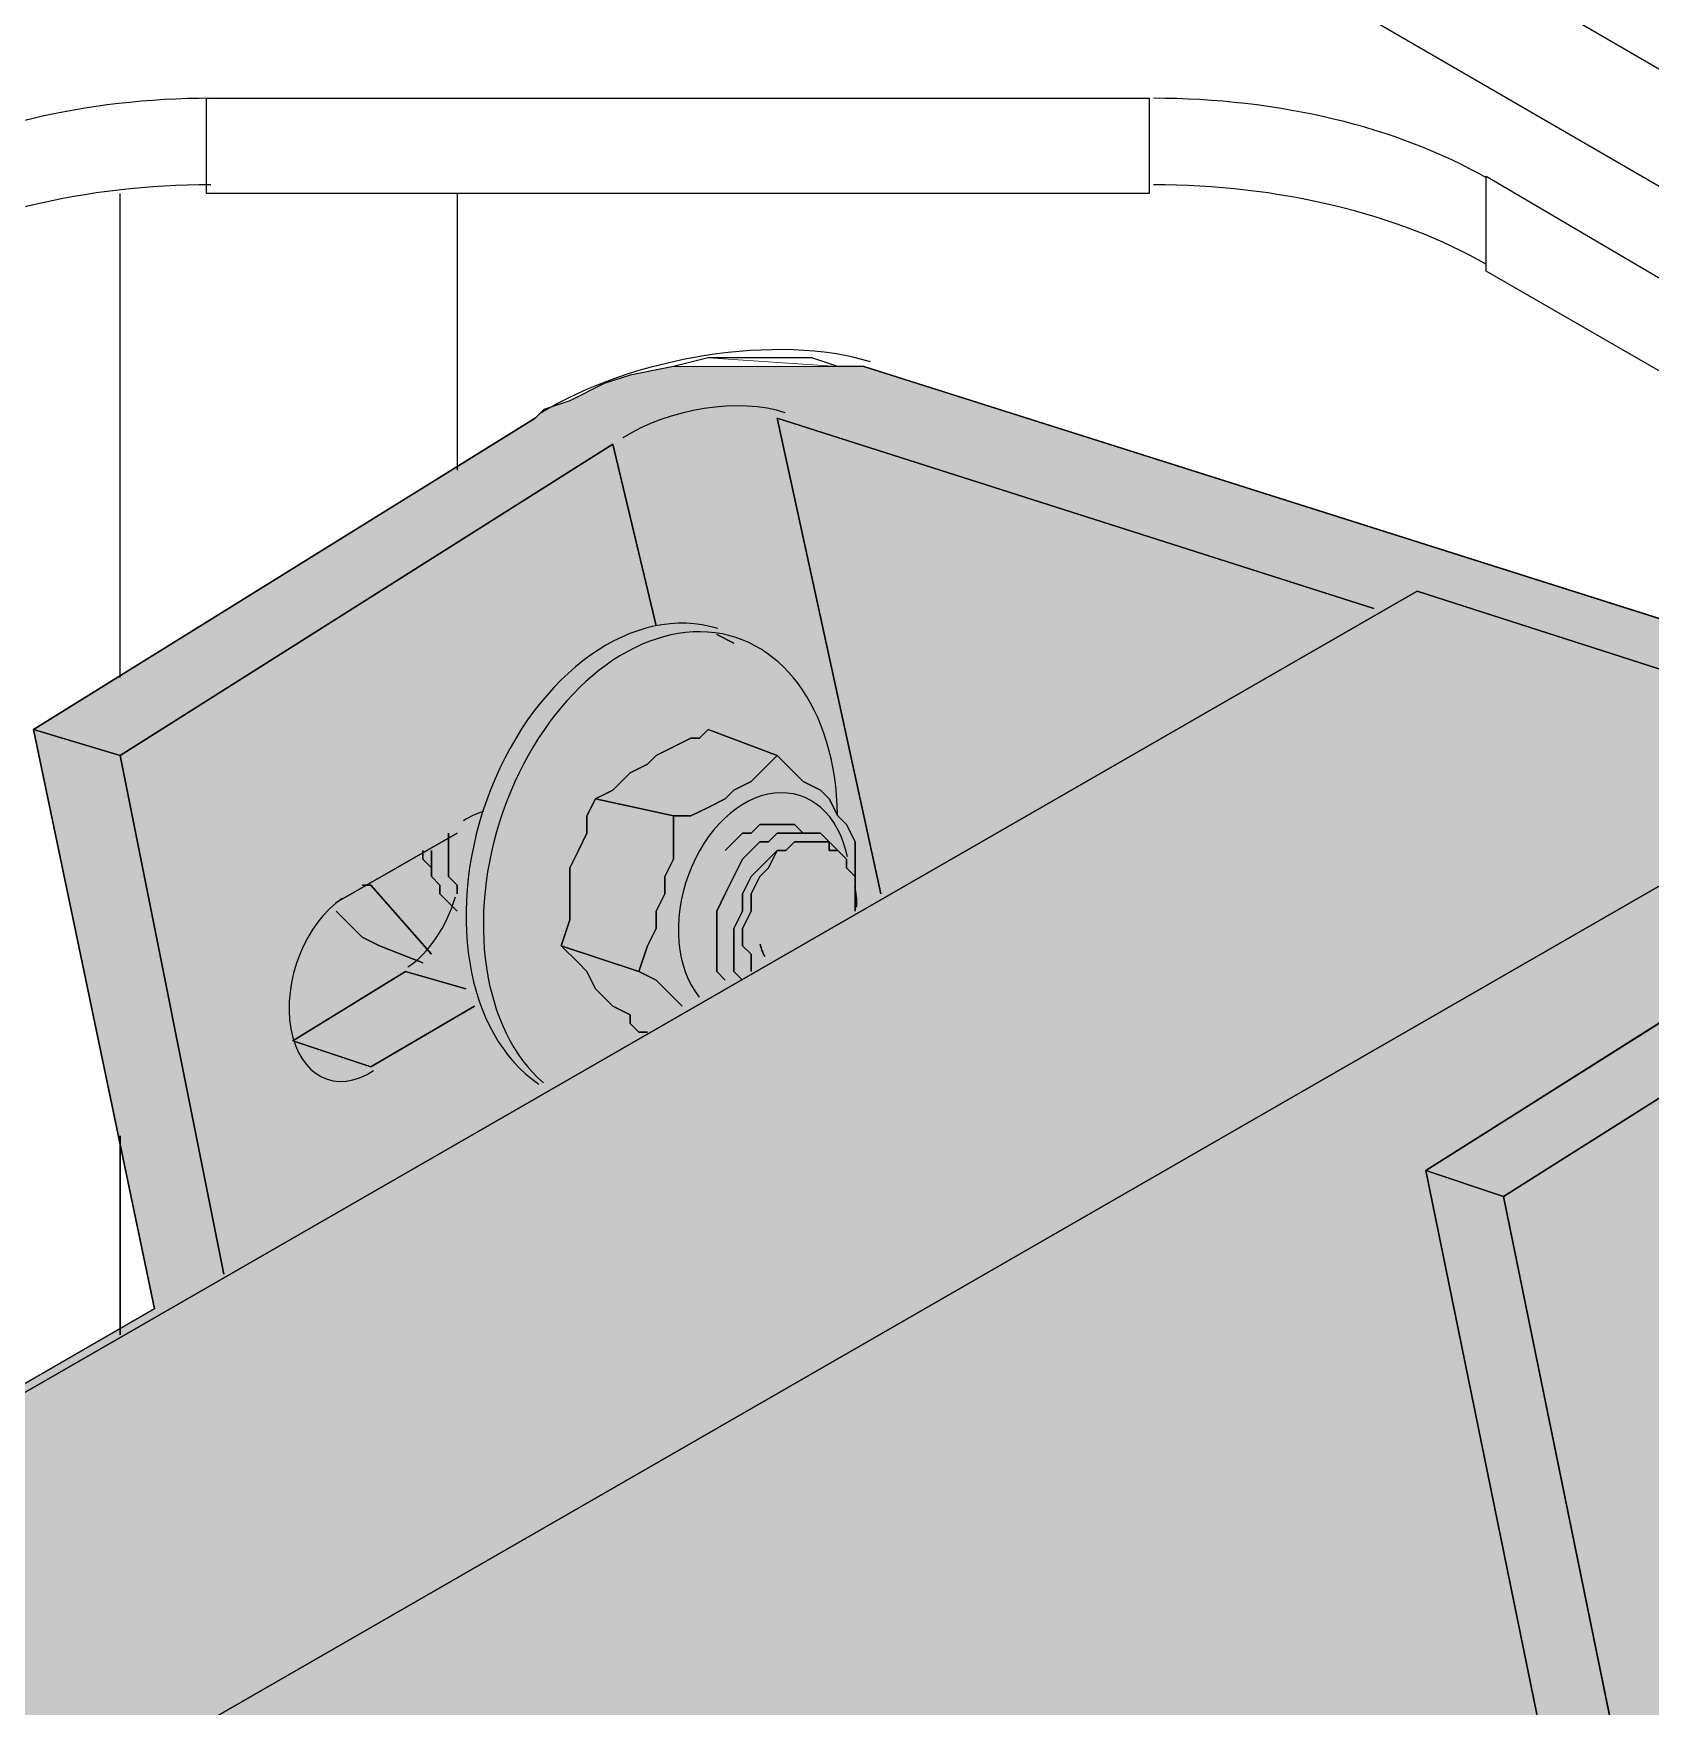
# Model space of a CAD drawing. Header units: feet. Extents: x -208 to 2089, y -974 to 342.
# Drawn here: x 833.364 to 836.787, y -509.121 to -505.579 of the extents above; entities that cross this region are included whole.
import ezdxf

# ---------------------------------------------------------------- set-up
doc = ezdxf.new("R2010")
doc.units = ezdxf.units.FT
doc.header["$MEASUREMENT"] = 0
for name, color, linetype in [('EQUIPMENT', 6, 'Continuous'), ('PDF_0', 7, 'Continuous'), ('PDF_THIN', 7, 'Continuous')]:
    doc.layers.add(name, color=color, linetype=linetype)

msp = doc.modelspace()

# ---------------------------------------------------------------- linework, layer by layer
at = {"layer": 'EQUIPMENT'}
for points in [[(843.45009, -519.9393), (839.07524, -507.73), (839.03863, -507.62017), (838.98372, -507.51034), (838.94711, -507.40051), (838.89219, -507.29069), (838.81897, -507.19916), (838.76406, -507.08933), (838.69084, -506.99781), (838.61762, -506.90628), (838.5444, -506.81476), (838.45288, -506.72324), (838.37966, -506.63171), (838.28813, -506.55849), (838.21491, -506.48527), (838.12339, -506.41205), (838.06848, -506.37545), (838.03187, -506.35714), (837.97695, -506.32053), (837.92204, -506.30223), (834.60887, -504.38022)], [(837.3912, -506.63171), (836.43935, -506.08257), (836.43935, -505.88122), (837.37289, -506.43036), (837.55594, -506.33884), (834.24277, -504.41683), (781.45173, -534.8211)], [(833.54719, -506.94289), (833.54719, -505.91783)], [(834.26108, -505.91783), (834.26108, -506.50358)]]:
    msp.add_lwpolyline(points, dxfattribs=at)
msp.add_lwpolyline([(835.72546, -505.91783), (833.73024, -505.91783), (833.73024, -505.71647), (835.72546, -505.71647)], close=True, dxfattribs=at)
for points in [[(833.73939, -505.71647), (833.47501, -505.71647), (833.22143, -505.77713), (833.03438, -505.88512)], [(836.43963, -505.88512), (836.25257, -505.77713), (835.999, -505.71647), (835.73461, -505.71647)], [(833.73939, -505.89952), (833.47501, -505.89952), (833.22144, -505.96017), (833.03437, -506.06816)], [(836.43964, -506.06816), (836.25257, -505.96017), (835.999, -505.89952), (835.73461, -505.89952)]]:
    msp.add_open_spline(points, degree=3, dxfattribs=at)
at = {"layer": 'PDF_0', "lineweight": 25}
msp.add_lwpolyline([(839.64269, -516.77257), (837.66577, -507.18086), (837.64747, -507.12594), (837.61086, -507.08933), (837.59255, -507.07103), (837.37289, -506.99781), (835.1214, -506.28392), (835.06649, -506.28392), (835.01157, -506.26562), (834.97497, -506.26562), (834.92005, -506.26562), (834.86514, -506.26562), (834.79192, -506.26562), (834.7187, -506.28392), (834.62717, -506.30223), (834.57226, -506.32053), (834.49904, -506.35714), (834.44413, -506.37545), (834.42582, -506.39375), (833.36414, -507.05272), (833.62041, -508.27914), (783.64831, -537.05429)], dxfattribs=at)
at = {"layer": 'PDF_THIN', "lineweight": 25}
for points in [[(839.64269, -516.77257), (837.66577, -507.18086), (837.64747, -507.12594), (837.61086, -507.08933), (837.59255, -507.07103), (837.37289, -506.99781), (835.1214, -506.28392), (835.06649, -506.28392), (835.01157, -506.26562), (834.97497, -506.26562), (834.92005, -506.26562), (834.86514, -506.26562), (834.79192, -506.26562), (834.7187, -506.28392), (834.62717, -506.30223), (834.57226, -506.32053), (834.49904, -506.35714), (834.44413, -506.37545), (834.42582, -506.39375), (833.36414, -507.05272), (833.62041, -508.27914), (783.64831, -537.05429)], [(833.36414, -507.05272), (834.42582, -506.39375), (833.36414, -507.05272), (833.54719, -507.10764), (834.59056, -506.44866), (834.68209, -506.83307)], [(836.20139, -506.79646), (834.93836, -506.39375)], [(834.93836, -506.39375), (835.15801, -507.40051)], [(783.94118, -537.21903), (783.64831, -537.05429), (836.29291, -506.75985), (837.31798, -507.08933), (836.29291, -506.75985), (837.31798, -507.08933), (836.29291, -506.75985), (783.64831, -537.05429)], [(837.31798, -507.08933), (836.29291, -506.75985)], [(834.81022, -506.85137), (834.84683, -506.86967)], [(834.64548, -507.69339), (834.62717, -507.67509), (834.62717, -507.65678), (834.59056, -507.63848), (834.57226, -507.62017), (834.55395, -507.60187), (834.53565, -507.56526), (834.51735, -507.54695), (834.48074, -507.51034), (834.49904, -507.45543), (834.49904, -507.41882), (834.49904, -507.38221), (834.49904, -507.3456), (834.51735, -507.30899), (834.53565, -507.27238), (834.53565, -507.23577), (834.55395, -507.19916), (834.59056, -507.18086), (834.60887, -507.16255), (834.62717, -507.14425), (834.66378, -507.12594), (834.68209, -507.10764), (834.7187, -507.08933), (834.75531, -507.07103), (834.77361, -507.07103), (834.79192, -507.05272)], [(834.79192, -507.05272), (834.93836, -507.10764)], [(784.3805, -537.54852), (837.31798, -507.08933), (837.35459, -507.32729), (837.31798, -507.08933), (784.3805, -537.54852), (837.31798, -507.08933), (837.35459, -507.32729), (837.31798, -507.08933), (784.3805, -537.54852), (837.31798, -507.08933), (837.35459, -507.32729), (836.31122, -507.98627), (836.47596, -508.04118), (838.43457, -517.6329), (836.47596, -508.04118), (836.31122, -507.98627), (837.35459, -507.32729), (836.31122, -507.98627), (836.47596, -508.04118), (838.43457, -517.6329)], [(833.76685, -508.20593), (833.54719, -507.10764)], [(835.1031, -507.3639), (835.1031, -507.32729), (835.1031, -507.29069), (835.08479, -507.25408), (835.06649, -507.23577), (835.04818, -507.19916), (835.02988, -507.18086), (834.99327, -507.16255), (834.97497, -507.14425), (834.95666, -507.12594), (834.93836, -507.10764), (834.92005, -507.12594), (834.90175, -507.14425), (834.88344, -507.16255), (834.84683, -507.18086), (834.82853, -507.19916), (834.79192, -507.21747), (834.75531, -507.23577), (834.737, -507.23577), (834.7187, -507.23577), (834.7187, -507.29069), (834.7187, -507.32729), (834.70039, -507.3639), (834.70039, -507.40051), (834.68209, -507.43712), (834.68209, -507.47373), (834.66378, -507.51034), (834.64548, -507.56526), (834.68209, -507.58356), (834.70039, -507.60187), (834.7187, -507.62017), (834.737, -507.63848)], [(834.55395, -507.19916), (834.7187, -507.23577)], [(834.82853, -507.30899), (834.84683, -507.29069), (834.86514, -507.27238), (834.88344, -507.27238), (834.90175, -507.25408), (834.92005, -507.25408), (834.95666, -507.25408), (834.97497, -507.25408), (834.99327, -507.27238)], [(834.26108, -507.27238), (834.00481, -507.41882)], [(834.26108, -507.40051), (834.26108, -507.38221), (834.24277, -507.3639), (834.24277, -507.3456), (834.24277, -507.32729), (834.24277, -507.30899), (834.24277, -507.29069), (834.24277, -507.27238)], [(834.82853, -507.58356), (834.81022, -507.56526), (834.81022, -507.54695), (834.81022, -507.52865), (834.81022, -507.51034), (834.81022, -507.47373), (834.81022, -507.43712), (834.82853, -507.40051), (834.84683, -507.3639), (834.86514, -507.32729), (834.88344, -507.30899), (834.90175, -507.29069), (834.92005, -507.29069), (834.93836, -507.27238), (834.95666, -507.27238), (834.97497, -507.27238), (834.99327, -507.27238), (835.01157, -507.27238), (835.02988, -507.27238), (835.04818, -507.29069), (835.06649, -507.30899)], [(835.1031, -507.43712), (835.1031, -507.41882), (835.1031, -507.40051), (835.1031, -507.38221), (835.1031, -507.3639), (835.08479, -507.3456), (835.08479, -507.32729), (835.06649, -507.30899), (835.04818, -507.30899), (835.04818, -507.29069), (835.02988, -507.29069), (835.01157, -507.29069), (834.99327, -507.29069), (834.97497, -507.29069), (834.95666, -507.30899), (834.93836, -507.30899), (834.92005, -507.3456), (834.90175, -507.3639), (834.88344, -507.40051), (834.88344, -507.43712), (834.86514, -507.47373), (834.86514, -507.51034), (834.88344, -507.52865), (834.88344, -507.54695), (834.88344, -507.56526)], [(834.18786, -507.30899), (834.18786, -507.32729), (834.20616, -507.3456)], [(834.26108, -507.43712), (834.24277, -507.41882), (834.22447, -507.40051), (834.22447, -507.38221), (834.20616, -507.3639), (834.20616, -507.3456), (834.20616, -507.32729), (834.20616, -507.30899)], [(834.86514, -507.58356), (834.84683, -507.56526), (834.84683, -507.54695), (834.84683, -507.52865), (834.84683, -507.51034), (834.84683, -507.49204), (834.84683, -507.47373), (834.86514, -507.43712), (834.86514, -507.40051), (834.88344, -507.3639), (834.90175, -507.3456), (834.92005, -507.32729), (834.93836, -507.30899)], [(834.05973, -507.38221), (834.07803, -507.38221)], [(834.07803, -507.38221), (834.07803, -507.38221)], [(834.07803, -507.38221), (834.07803, -507.38221)], [(834.07803, -507.38221), (834.07803, -507.38221)], [(834.07803, -507.38221), (834.07803, -507.38221)], [(834.07803, -507.38221), (834.07803, -507.38221)], [(834.07803, -507.38221), (834.20616, -507.52865)], [(834.26108, -507.40051), (834.26108, -507.40051)], [(834.26108, -507.40051), (834.26108, -507.40051)], [(834.26108, -507.40051), (834.26108, -507.40051)], [(834.26108, -507.40051), (834.26108, -507.40051)], [(834.26108, -507.40051), (834.26108, -507.40051)], [(839.49625, -516.97392), (837.51933, -507.38221), (839.49625, -516.97392), (837.51933, -507.38221), (836.47596, -508.04118), (837.51933, -507.38221), (839.49625, -516.97392), (837.51933, -507.38221), (836.47596, -508.04118), (837.51933, -507.38221), (836.47596, -508.04118)], [(834.00481, -507.43712), (834.00481, -507.43712)], [(834.00481, -507.43712), (834.00481, -507.43712)], [(834.00481, -507.43712), (834.00481, -507.43712)], [(834.00481, -507.43712), (834.00481, -507.43712)], [(834.00481, -507.43712), (834.00481, -507.43712)], [(834.09633, -507.51034), (834.05973, -507.49204), (834.04142, -507.47373), (834.02312, -507.45543), (834.00481, -507.43712)], [(834.09633, -507.51034), (834.18786, -507.54695)], [(834.48074, -507.51034), (834.64548, -507.56526)], [(834.15125, -507.56526), (833.91329, -507.7117)], [(834.15125, -507.56526), (833.91329, -507.7117)], [(834.15125, -507.56526), (833.91329, -507.7117)], [(834.27938, -507.60187), (834.15125, -507.56526)], [(834.27938, -507.60187), (834.15125, -507.56526)], [(834.27938, -507.60187), (834.15125, -507.56526)], [(834.82853, -507.58356), (834.82853, -507.58356)], [(834.82853, -507.58356), (834.82853, -507.58356)], [(834.82853, -507.58356), (834.82853, -507.58356)], [(834.82853, -507.58356), (834.82853, -507.58356)], [(834.82853, -507.58356), (834.82853, -507.58356)], [(834.07803, -507.76661), (834.29769, -507.63848)], [(834.07803, -507.76661), (833.91329, -507.7117)], [(834.64548, -507.69339), (834.66378, -507.69339)], [(833.54719, -508.33406), (833.54719, -507.91305)]]:
    msp.add_lwpolyline(points, dxfattribs=at)
at = {"layer": 'PDF_THIN', "color": 7, "lineweight": 0, "true_color": 0xffffff}
msp.add_lwpolyline([(835.1214, -506.28392), (834.7187, -506.28392), (835.06649, -506.28392), (834.79192, -506.26562), (835.01157, -506.26562), (834.86514, -506.26562), (834.97497, -506.26562)], dxfattribs=at)
at = {"layer": 'PDF_THIN', "lineweight": 25}
for points in [[(835.1214, -506.28392), (837.37289, -506.99781)], [(835.15801, -507.40051), (834.93836, -506.39375), (836.20139, -506.79646), (834.93836, -506.39375)], [(835.15801, -507.40051), (834.93836, -506.39375), (836.20139, -506.79646), (834.93836, -506.39375)], [(834.59056, -506.44866), (834.68209, -506.83307), (834.59056, -506.44866), (833.54719, -507.10764), (833.36414, -507.05272), (833.54719, -507.10764), (834.59056, -506.44866), (834.68209, -506.83307), (834.59056, -506.44866), (833.54719, -507.10764), (833.36414, -507.05272), (833.62041, -508.27914), (833.36414, -507.05272), (833.54719, -507.10764)], [(834.84683, -506.86967), (834.81022, -506.85137)], [(834.84683, -506.86967), (834.81022, -506.85137)], [(834.79192, -507.05272), (834.93836, -507.10764), (834.79192, -507.05272), (834.77361, -507.07103), (834.75531, -507.07103), (834.7187, -507.08933), (834.68209, -507.10764), (834.66378, -507.12594), (834.62717, -507.14425), (834.60887, -507.16255), (834.59056, -507.18086), (834.55395, -507.19916), (834.53565, -507.23577), (834.53565, -507.27238), (834.51735, -507.30899), (834.49904, -507.3456), (834.49904, -507.38221), (834.49904, -507.41882), (834.49904, -507.45543), (834.48074, -507.51034), (834.51735, -507.54695), (834.53565, -507.56526), (834.55395, -507.60187), (834.57226, -507.62017), (834.59056, -507.63848), (834.62717, -507.65678), (834.62717, -507.67509), (834.64548, -507.69339), (834.66378, -507.69339), (834.64548, -507.69339), (834.62717, -507.67509), (834.62717, -507.65678), (834.59056, -507.63848), (834.57226, -507.62017), (834.55395, -507.60187), (834.53565, -507.56526), (834.51735, -507.54695), (834.48074, -507.51034), (834.49904, -507.45543), (834.49904, -507.41882), (834.49904, -507.38221), (834.49904, -507.3456), (834.51735, -507.30899), (834.53565, -507.27238), (834.53565, -507.23577), (834.55395, -507.19916), (834.59056, -507.18086), (834.60887, -507.16255), (834.62717, -507.14425), (834.66378, -507.12594), (834.68209, -507.10764), (834.7187, -507.08933), (834.75531, -507.07103), (834.77361, -507.07103)], [(834.79192, -507.05272), (834.77361, -507.07103), (834.75531, -507.07103), (834.7187, -507.08933), (834.68209, -507.10764), (834.66378, -507.12594), (834.62717, -507.14425), (834.60887, -507.16255), (834.59056, -507.18086), (834.55395, -507.19916), (834.53565, -507.23577), (834.53565, -507.27238), (834.51735, -507.30899), (834.49904, -507.3456), (834.49904, -507.38221), (834.49904, -507.41882), (834.49904, -507.45543), (834.48074, -507.51034), (834.51735, -507.54695), (834.53565, -507.56526), (834.55395, -507.60187), (834.57226, -507.62017), (834.59056, -507.63848), (834.62717, -507.65678), (834.62717, -507.67509), (834.64548, -507.69339), (834.66378, -507.69339), (834.64548, -507.69339), (834.62717, -507.67509), (834.62717, -507.65678), (834.59056, -507.63848), (834.57226, -507.62017), (834.55395, -507.60187), (834.53565, -507.56526), (834.51735, -507.54695), (834.48074, -507.51034), (834.49904, -507.45543), (834.49904, -507.41882), (834.49904, -507.38221), (834.49904, -507.3456), (834.51735, -507.30899), (834.53565, -507.27238), (834.53565, -507.23577), (834.55395, -507.19916), (834.59056, -507.18086), (834.60887, -507.16255), (834.62717, -507.14425), (834.66378, -507.12594), (834.68209, -507.10764), (834.7187, -507.08933), (834.75531, -507.07103), (834.77361, -507.07103)], [(834.93836, -507.10764), (834.79192, -507.05272)], [(833.54719, -507.10764), (833.76685, -508.20593)], [(833.54719, -507.10764), (833.76685, -508.20593)], [(834.737, -507.63848), (834.7187, -507.62017), (834.70039, -507.60187), (834.68209, -507.58356), (834.64548, -507.56526), (834.66378, -507.51034), (834.68209, -507.47373), (834.68209, -507.43712), (834.70039, -507.40051), (834.70039, -507.3639), (834.7187, -507.32729), (834.7187, -507.29069), (834.7187, -507.23577), (834.737, -507.23577), (834.75531, -507.23577), (834.79192, -507.21747), (834.82853, -507.19916), (834.84683, -507.18086), (834.88344, -507.16255), (834.90175, -507.14425), (834.92005, -507.12594), (834.93836, -507.10764), (834.95666, -507.12594), (834.97497, -507.14425), (834.99327, -507.16255), (835.02988, -507.18086), (835.04818, -507.19916), (835.06649, -507.23577), (835.08479, -507.25408), (835.1031, -507.29069), (835.1031, -507.32729), (835.1031, -507.3639), (835.1031, -507.32729), (835.1031, -507.29069), (835.08479, -507.25408), (835.06649, -507.23577), (835.04818, -507.19916), (835.02988, -507.18086), (834.99327, -507.16255), (834.97497, -507.14425), (834.95666, -507.12594), (834.93836, -507.10764), (834.92005, -507.12594), (834.90175, -507.14425), (834.88344, -507.16255), (834.84683, -507.18086), (834.82853, -507.19916), (834.79192, -507.21747), (834.75531, -507.23577), (834.737, -507.23577), (834.7187, -507.23577), (834.7187, -507.29069), (834.7187, -507.32729), (834.70039, -507.3639), (834.70039, -507.40051), (834.68209, -507.43712), (834.68209, -507.47373), (834.66378, -507.51034), (834.64548, -507.56526), (834.68209, -507.58356), (834.70039, -507.60187), (834.7187, -507.62017)], [(834.737, -507.63848), (834.7187, -507.62017), (834.70039, -507.60187), (834.68209, -507.58356), (834.64548, -507.56526), (834.66378, -507.51034), (834.68209, -507.47373), (834.68209, -507.43712), (834.70039, -507.40051), (834.70039, -507.3639), (834.7187, -507.32729), (834.7187, -507.29069), (834.7187, -507.23577), (834.737, -507.23577), (834.75531, -507.23577), (834.79192, -507.21747), (834.82853, -507.19916), (834.84683, -507.18086), (834.88344, -507.16255), (834.90175, -507.14425), (834.92005, -507.12594), (834.93836, -507.10764), (834.95666, -507.12594), (834.97497, -507.14425), (834.99327, -507.16255), (835.02988, -507.18086), (835.04818, -507.19916), (835.06649, -507.23577), (835.08479, -507.25408), (835.1031, -507.29069), (835.1031, -507.32729), (835.1031, -507.3639), (835.1031, -507.32729), (835.1031, -507.29069), (835.08479, -507.25408), (835.06649, -507.23577), (835.04818, -507.19916), (835.02988, -507.18086), (834.99327, -507.16255), (834.97497, -507.14425), (834.95666, -507.12594), (834.93836, -507.10764), (834.92005, -507.12594), (834.90175, -507.14425), (834.88344, -507.16255), (834.84683, -507.18086), (834.82853, -507.19916), (834.79192, -507.21747), (834.75531, -507.23577), (834.737, -507.23577), (834.7187, -507.23577), (834.7187, -507.29069), (834.7187, -507.32729), (834.70039, -507.3639), (834.70039, -507.40051), (834.68209, -507.43712), (834.68209, -507.47373), (834.66378, -507.51034), (834.64548, -507.56526), (834.68209, -507.58356), (834.70039, -507.60187), (834.7187, -507.62017)], [(834.7187, -507.23577), (834.55395, -507.19916)], [(834.7187, -507.23577), (834.55395, -507.19916)], [(834.99327, -507.27238), (834.97497, -507.25408), (834.95666, -507.25408), (834.92005, -507.25408), (834.90175, -507.25408), (834.88344, -507.27238), (834.86514, -507.27238), (834.84683, -507.29069), (834.82853, -507.30899), (834.84683, -507.29069), (834.86514, -507.27238), (834.88344, -507.27238), (834.90175, -507.25408), (834.92005, -507.25408), (834.95666, -507.25408), (834.97497, -507.25408)], [(834.99327, -507.27238), (834.97497, -507.25408), (834.95666, -507.25408), (834.92005, -507.25408), (834.90175, -507.25408), (834.88344, -507.27238), (834.86514, -507.27238), (834.84683, -507.29069), (834.82853, -507.30899), (834.84683, -507.29069), (834.86514, -507.27238), (834.88344, -507.27238), (834.90175, -507.25408), (834.92005, -507.25408), (834.95666, -507.25408), (834.97497, -507.25408)], [(834.00481, -507.41882), (834.26108, -507.27238)], [(834.00481, -507.41882), (834.26108, -507.27238)], [(834.24277, -507.27238), (834.24277, -507.29069), (834.24277, -507.30899), (834.24277, -507.32729), (834.24277, -507.3456), (834.24277, -507.3639), (834.26108, -507.38221), (834.26108, -507.40051), (834.26108, -507.38221), (834.24277, -507.3639), (834.24277, -507.3456), (834.24277, -507.32729), (834.24277, -507.30899), (834.24277, -507.29069)], [(834.24277, -507.27238), (834.24277, -507.29069), (834.24277, -507.30899), (834.24277, -507.32729), (834.24277, -507.3456), (834.24277, -507.3639), (834.26108, -507.38221), (834.26108, -507.40051), (834.26108, -507.38221), (834.24277, -507.3639), (834.24277, -507.3456), (834.24277, -507.32729), (834.24277, -507.30899), (834.24277, -507.29069)], [(835.06649, -507.30899), (835.04818, -507.29069), (835.02988, -507.27238), (835.01157, -507.27238), (834.99327, -507.27238), (834.97497, -507.27238), (834.95666, -507.27238), (834.93836, -507.27238), (834.92005, -507.29069), (834.90175, -507.29069), (834.88344, -507.30899), (834.86514, -507.32729), (834.84683, -507.3639), (834.82853, -507.40051), (834.81022, -507.43712), (834.81022, -507.47373), (834.81022, -507.51034), (834.81022, -507.52865), (834.81022, -507.54695), (834.81022, -507.56526), (834.82853, -507.58356), (834.81022, -507.56526), (834.81022, -507.54695), (834.81022, -507.52865), (834.81022, -507.51034), (834.81022, -507.47373), (834.81022, -507.43712), (834.82853, -507.40051), (834.84683, -507.3639), (834.86514, -507.32729), (834.88344, -507.30899), (834.90175, -507.29069), (834.92005, -507.29069), (834.93836, -507.27238), (834.95666, -507.27238), (834.97497, -507.27238), (834.99327, -507.27238), (835.01157, -507.27238), (835.02988, -507.27238), (835.04818, -507.29069)], [(835.06649, -507.30899), (835.04818, -507.29069), (835.02988, -507.27238), (835.01157, -507.27238), (834.99327, -507.27238), (834.97497, -507.27238), (834.95666, -507.27238), (834.93836, -507.27238), (834.92005, -507.29069), (834.90175, -507.29069), (834.88344, -507.30899), (834.86514, -507.32729), (834.84683, -507.3639), (834.82853, -507.40051), (834.81022, -507.43712), (834.81022, -507.47373), (834.81022, -507.51034), (834.81022, -507.52865), (834.81022, -507.54695), (834.81022, -507.56526), (834.82853, -507.58356), (834.81022, -507.56526), (834.81022, -507.54695), (834.81022, -507.52865), (834.81022, -507.51034), (834.81022, -507.47373), (834.81022, -507.43712), (834.82853, -507.40051), (834.84683, -507.3639), (834.86514, -507.32729), (834.88344, -507.30899), (834.90175, -507.29069), (834.92005, -507.29069), (834.93836, -507.27238), (834.95666, -507.27238), (834.97497, -507.27238), (834.99327, -507.27238), (835.01157, -507.27238), (835.02988, -507.27238), (835.04818, -507.29069)], [(834.88344, -507.56526), (834.88344, -507.54695), (834.88344, -507.52865), (834.86514, -507.51034), (834.86514, -507.47373), (834.88344, -507.43712), (834.88344, -507.40051), (834.90175, -507.3639), (834.92005, -507.3456), (834.93836, -507.30899), (834.95666, -507.30899), (834.97497, -507.29069), (834.99327, -507.29069), (835.01157, -507.29069), (835.02988, -507.29069), (835.04818, -507.29069), (835.04818, -507.30899), (835.06649, -507.30899), (835.08479, -507.32729), (835.08479, -507.3456), (835.1031, -507.3639), (835.1031, -507.38221), (835.1031, -507.40051), (835.1031, -507.41882), (835.1031, -507.43712), (835.1031, -507.41882), (835.1031, -507.40051), (835.1031, -507.38221), (835.1031, -507.3639), (835.08479, -507.3456), (835.08479, -507.32729), (835.06649, -507.30899), (835.04818, -507.30899), (835.04818, -507.29069), (835.02988, -507.29069), (835.01157, -507.29069), (834.99327, -507.29069), (834.97497, -507.29069), (834.95666, -507.30899), (834.93836, -507.30899), (834.92005, -507.3456), (834.90175, -507.3639), (834.88344, -507.40051), (834.88344, -507.43712), (834.86514, -507.47373), (834.86514, -507.51034), (834.88344, -507.52865), (834.88344, -507.54695)], [(834.88344, -507.56526), (834.88344, -507.54695), (834.88344, -507.52865), (834.86514, -507.51034), (834.86514, -507.47373), (834.88344, -507.43712), (834.88344, -507.40051), (834.90175, -507.3639), (834.92005, -507.3456), (834.93836, -507.30899), (834.95666, -507.30899), (834.97497, -507.29069), (834.99327, -507.29069), (835.01157, -507.29069), (835.02988, -507.29069), (835.04818, -507.29069), (835.04818, -507.30899), (835.06649, -507.30899), (835.08479, -507.32729), (835.08479, -507.3456), (835.1031, -507.3639), (835.1031, -507.38221), (835.1031, -507.40051), (835.1031, -507.41882), (835.1031, -507.43712), (835.1031, -507.41882), (835.1031, -507.40051), (835.1031, -507.38221), (835.1031, -507.3639), (835.08479, -507.3456), (835.08479, -507.32729), (835.06649, -507.30899), (835.04818, -507.30899), (835.04818, -507.29069), (835.02988, -507.29069), (835.01157, -507.29069), (834.99327, -507.29069), (834.97497, -507.29069), (834.95666, -507.30899), (834.93836, -507.30899), (834.92005, -507.3456), (834.90175, -507.3639), (834.88344, -507.40051), (834.88344, -507.43712), (834.86514, -507.47373), (834.86514, -507.51034), (834.88344, -507.52865), (834.88344, -507.54695)], [(834.20616, -507.3456), (834.18786, -507.32729), (834.18786, -507.30899), (834.18786, -507.32729)], [(834.20616, -507.3456), (834.18786, -507.32729), (834.18786, -507.30899), (834.18786, -507.32729)], [(834.20616, -507.30899), (834.20616, -507.32729), (834.20616, -507.3456), (834.20616, -507.3639), (834.22447, -507.38221), (834.22447, -507.40051), (834.24277, -507.41882), (834.26108, -507.43712), (834.24277, -507.41882), (834.22447, -507.40051), (834.22447, -507.38221), (834.20616, -507.3639), (834.20616, -507.3456), (834.20616, -507.32729)], [(834.20616, -507.30899), (834.20616, -507.32729), (834.20616, -507.3456), (834.20616, -507.3639), (834.22447, -507.38221), (834.22447, -507.40051), (834.24277, -507.41882), (834.26108, -507.43712), (834.24277, -507.41882), (834.22447, -507.40051), (834.22447, -507.38221), (834.20616, -507.3639), (834.20616, -507.3456), (834.20616, -507.32729)], [(834.93836, -507.30899), (834.92005, -507.32729), (834.90175, -507.3456), (834.88344, -507.3639), (834.86514, -507.40051), (834.86514, -507.43712), (834.84683, -507.47373), (834.84683, -507.49204), (834.84683, -507.51034), (834.84683, -507.52865), (834.84683, -507.54695), (834.84683, -507.56526), (834.86514, -507.58356), (834.84683, -507.56526), (834.84683, -507.54695), (834.84683, -507.52865), (834.84683, -507.51034), (834.84683, -507.49204), (834.84683, -507.47373), (834.86514, -507.43712), (834.86514, -507.40051), (834.88344, -507.3639), (834.90175, -507.3456), (834.92005, -507.32729)], [(834.93836, -507.30899), (834.92005, -507.32729), (834.90175, -507.3456), (834.88344, -507.3639), (834.86514, -507.40051), (834.86514, -507.43712), (834.84683, -507.47373), (834.84683, -507.49204), (834.84683, -507.51034), (834.84683, -507.52865), (834.84683, -507.54695), (834.84683, -507.56526), (834.86514, -507.58356), (834.84683, -507.56526), (834.84683, -507.54695), (834.84683, -507.52865), (834.84683, -507.51034), (834.84683, -507.49204), (834.84683, -507.47373), (834.86514, -507.43712), (834.86514, -507.40051), (834.88344, -507.3639), (834.90175, -507.3456), (834.92005, -507.32729)], [(838.26983, -517.57798), (838.43457, -517.6329), (836.47596, -508.04118), (836.31122, -507.98627), (837.35459, -507.32729), (836.31122, -507.98627), (836.47596, -508.04118), (838.43457, -517.6329), (838.26983, -517.57798), (836.31122, -507.98627)], [(834.07803, -507.38221), (834.05973, -507.38221), (834.07803, -507.38221), (834.20616, -507.52865)], [(834.07803, -507.38221), (834.05973, -507.38221), (834.07803, -507.38221), (834.20616, -507.52865)], [(834.00481, -507.43712), (834.02312, -507.45543), (834.04142, -507.47373), (834.05973, -507.49204), (834.09633, -507.51034), (834.18786, -507.54695), (834.09633, -507.51034), (834.05973, -507.49204), (834.04142, -507.47373), (834.02312, -507.45543)], [(834.00481, -507.43712), (834.02312, -507.45543), (834.04142, -507.47373), (834.05973, -507.49204), (834.09633, -507.51034), (834.18786, -507.54695), (834.09633, -507.51034), (834.05973, -507.49204), (834.04142, -507.47373), (834.02312, -507.45543)], [(834.64548, -507.56526), (834.48074, -507.51034)], [(834.64548, -507.56526), (834.48074, -507.51034)], [(834.15125, -507.56526), (834.27938, -507.60187), (834.15125, -507.56526), (833.91329, -507.7117)], [(833.91329, -507.7117), (834.07803, -507.76661), (834.29769, -507.63848), (834.07803, -507.76661)], [(833.91329, -507.7117), (834.07803, -507.76661), (834.29769, -507.63848), (834.07803, -507.76661)], [(833.54719, -507.91305), (833.54719, -508.33406)]]:
    msp.add_lwpolyline(points, close=True, dxfattribs=at)
msp.add_lwpolyline([(834.90217, -507.50686, 0.0556415), (834.91155, -507.53254, -0.0559468)], format="xyb", close=True, dxfattribs=at)
for centre, radius, start, end in [((834.95279, -507.42199), 0.15421, 357.78848, 13.89203), ((834.95279, -507.42199), 0.15421, 357.78848, 13.89203), ((834.95279, -507.42199), 0.15421, 357.78848, 13.89203), ((834.95279, -507.42199), 0.15421, 357.78848, 13.89203), ((834.95279, -507.42199), 0.15421, 357.78848, 13.89203), ((834.95213, -507.42205), 0.15487, 357.50513, 13.57683), ((834.95213, -507.42205), 0.15487, 357.50513, 13.57683), ((834.95213, -507.42205), 0.15487, 357.50513, 13.57683), ((834.95213, -507.42205), 0.15487, 357.50513, 13.57683), ((834.95213, -507.42205), 0.15487, 357.50513, 13.57683), ((835.0219, -507.47768), 0.12324, 193.69647, 206.43542), ((835.0219, -507.47768), 0.12324, 193.69647, 206.43542), ((835.0219, -507.47768), 0.12324, 193.69647, 206.43542), ((835.0219, -507.47768), 0.12324, 193.69647, 206.43542), ((835.02124, -507.47792), 0.12254, 194.01367, 206.82237), ((835.02124, -507.47792), 0.12254, 194.01367, 206.82237), ((835.02124, -507.47792), 0.12254, 194.01367, 206.82237), ((835.02124, -507.47792), 0.12254, 194.01367, 206.82237)]:
    msp.add_arc(centre, radius, start, end, dxfattribs=at)
for points in [[(835.13588, -506.27442), (834.94408, -506.21377), (834.63051, -506.26311), (834.43549, -506.38461)], [(835.13588, -506.27442), (834.94408, -506.21377), (834.63051, -506.26311), (834.43549, -506.38461)], [(834.95527, -506.3823), (834.86054, -506.34974), (834.70652, -506.37354), (834.61125, -506.43546)], [(834.95527, -506.3823), (834.86054, -506.34974), (834.70652, -506.37354), (834.61125, -506.43546)], [(834.95527, -506.3823), (834.86054, -506.34974), (834.70652, -506.37354), (834.61125, -506.43546)], [(834.95527, -506.3823), (834.86054, -506.34974), (834.70652, -506.37354), (834.61125, -506.43546)], [(834.95527, -506.3823), (834.86054, -506.34974), (834.70652, -506.37354), (834.61125, -506.43546)], [(834.81242, -506.8392), (834.6374, -506.78366), (834.42936, -506.93125), (834.33147, -507.18038)], [(834.81242, -506.8392), (834.6374, -506.78366), (834.42936, -506.93125), (834.33147, -507.18038)], [(834.81242, -506.8392), (834.6374, -506.78366), (834.42936, -506.93125), (834.33147, -507.18038)], [(834.81242, -506.8392), (834.6374, -506.78366), (834.42936, -506.93125), (834.33147, -507.18038)], [(834.81242, -506.8392), (834.6374, -506.78366), (834.42936, -506.93125), (834.33147, -507.18038)], [(834.77581, -506.84593), (834.60849, -506.8443), (834.43624, -507.00116), (834.35771, -507.22667)], [(834.77581, -506.84593), (834.60849, -506.8443), (834.43624, -507.00116), (834.35771, -507.22667)], [(834.77581, -506.84593), (834.60849, -506.8443), (834.43624, -507.00116), (834.35771, -507.22667)], [(834.77581, -506.84593), (834.60849, -506.8443), (834.43624, -507.00116), (834.35771, -507.22667)], [(834.77581, -506.84593), (834.60849, -506.8443), (834.43624, -507.00116), (834.35771, -507.22667)], [(835.0662, -507.23358), (835.06277, -507.00726), (834.94313, -506.84756), (834.77581, -506.84593)], [(835.0662, -507.23358), (835.06277, -507.00726), (834.94313, -506.84756), (834.77581, -506.84593)], [(835.0662, -507.23358), (835.06277, -507.00726), (834.94313, -506.84756), (834.77581, -506.84593)], [(835.0662, -507.23358), (835.06277, -507.00726), (834.94313, -506.84756), (834.77581, -506.84593)], [(835.0662, -507.23358), (835.06277, -507.00726), (834.94313, -506.84756), (834.77581, -506.84593)], [(834.33147, -507.18038), (834.23357, -507.42952), (834.27777, -507.69892), (834.43364, -507.80318)], [(834.33147, -507.18038), (834.23357, -507.42952), (834.27777, -507.69892), (834.43364, -507.80318)], [(834.33147, -507.18038), (834.23357, -507.42952), (834.27777, -507.69892), (834.43364, -507.80318)], [(834.33147, -507.18038), (834.23357, -507.42952), (834.27777, -507.69892), (834.43364, -507.80318)], [(834.33147, -507.18038), (834.23357, -507.42952), (834.27777, -507.69892), (834.43364, -507.80318)], [(834.93249, -507.1875), (834.85794, -507.19595), (834.78557, -507.26457), (834.75034, -507.36023)], [(834.93249, -507.1875), (834.85794, -507.19595), (834.78557, -507.26457), (834.75034, -507.36023)], [(834.93249, -507.1875), (834.85794, -507.19595), (834.78557, -507.26457), (834.75034, -507.36023)], [(834.93249, -507.1875), (834.85794, -507.19595), (834.78557, -507.26457), (834.75034, -507.36023)], [(834.93249, -507.1875), (834.85794, -507.19595), (834.78557, -507.26457), (834.75034, -507.36023)], [(835.08705, -507.32206), (835.06845, -507.23251), (835.00705, -507.17905), (834.93249, -507.1875)], [(835.08705, -507.32206), (835.06845, -507.23251), (835.00705, -507.17905), (834.93249, -507.1875)], [(835.08705, -507.32206), (835.06845, -507.23251), (835.00705, -507.17905), (834.93249, -507.1875)], [(835.08705, -507.32206), (835.06845, -507.23251), (835.00705, -507.17905), (834.93249, -507.1875)], [(835.08705, -507.32206), (835.06845, -507.23251), (835.00705, -507.17905), (834.93249, -507.1875)], [(834.31708, -507.22633), (834.30262, -507.22995), (834.28809, -507.23655), (834.27397, -507.24591)], [(834.31708, -507.22633), (834.30262, -507.22995), (834.28809, -507.23655), (834.27397, -507.24591)], [(834.31708, -507.22633), (834.30262, -507.22995), (834.28809, -507.23655), (834.27397, -507.24591)], [(834.31708, -507.22633), (834.30262, -507.22995), (834.28809, -507.23655), (834.27397, -507.24591)], [(834.31708, -507.22633), (834.30262, -507.22995), (834.28809, -507.23655), (834.27397, -507.24591)], [(834.35771, -507.22667), (834.27918, -507.45219), (834.31443, -507.68873), (834.44329, -507.80083)], [(834.35771, -507.22667), (834.27918, -507.45219), (834.31443, -507.68873), (834.44329, -507.80083)], [(834.35771, -507.22667), (834.27918, -507.45219), (834.31443, -507.68873), (834.44329, -507.80083)], [(834.35771, -507.22667), (834.27918, -507.45219), (834.31443, -507.68873), (834.44329, -507.80083)], [(834.35771, -507.22667), (834.27918, -507.45219), (834.31443, -507.68873), (834.44329, -507.80083)], [(834.75034, -507.36023), (834.7151, -507.45589), (834.72425, -507.5589), (834.77336, -507.61953)], [(834.75034, -507.36023), (834.7151, -507.45589), (834.72425, -507.5589), (834.77336, -507.61953)], [(834.75034, -507.36023), (834.7151, -507.45589), (834.72425, -507.5589), (834.77336, -507.61953)], [(834.75034, -507.36023), (834.7151, -507.45589), (834.72425, -507.5589), (834.77336, -507.61953)], [(834.75034, -507.36023), (834.7151, -507.45589), (834.72425, -507.5589), (834.77336, -507.61953)], [(834.15667, -507.55512), (834.20134, -507.52549), (834.23851, -507.47056), (834.25699, -507.40688)], [(834.15667, -507.55512), (834.20134, -507.52549), (834.23851, -507.47056), (834.25699, -507.40688)], [(834.15667, -507.55512), (834.20134, -507.52549), (834.23851, -507.47056), (834.25699, -507.40688)], [(834.15667, -507.55512), (834.20134, -507.52549), (834.23851, -507.47056), (834.25699, -507.40688)], [(834.15667, -507.55512), (834.20134, -507.52549), (834.23851, -507.47056), (834.25699, -507.40688)], [(834.0177, -507.41065), (833.93941, -507.46257), (833.89066, -507.58617), (833.90881, -507.68672)], [(834.0177, -507.41065), (833.93941, -507.46257), (833.89066, -507.58617), (833.90881, -507.68672)], [(834.0177, -507.41065), (833.93941, -507.46257), (833.89066, -507.58617), (833.90881, -507.68672)], [(834.0177, -507.41065), (833.93941, -507.46257), (833.89066, -507.58617), (833.90881, -507.68672)], [(834.0177, -507.41065), (833.93941, -507.46257), (833.89066, -507.58617), (833.90881, -507.68672)], [(833.90881, -507.68672), (833.92697, -507.78727), (834.00515, -507.82669), (834.08345, -507.77477)], [(833.90881, -507.68672), (833.92697, -507.78727), (834.00515, -507.82669), (834.08345, -507.77477)], [(833.90881, -507.68672), (833.92697, -507.78727), (834.00515, -507.82669), (834.08345, -507.77477)], [(833.90881, -507.68672), (833.92697, -507.78727), (834.00515, -507.82669), (834.08345, -507.77477)], [(833.90881, -507.68672), (833.92697, -507.78727), (834.00515, -507.82669), (834.08345, -507.77477)]]:
    msp.add_open_spline(points, degree=3, dxfattribs=at)
at = {"layer": 'PDF_THIN', "color": 7, "true_color": 0xffffff, "transparency": 33554559}
for points in [[(834.57226, -506.32053), (837.37289, -506.99781), (834.62717, -506.30223)], [(837.37289, -506.99781), (834.62717, -506.30223), (835.1214, -506.28392)], [(834.62717, -506.30223), (835.1214, -506.28392), (834.7187, -506.28392)], [(837.37289, -506.99781), (834.49904, -506.35714), (834.57226, -506.32053)], [(834.44413, -506.37545), (834.42582, -506.39375), (837.37289, -506.99781)], [(834.44413, -506.37545), (837.37289, -506.99781), (834.49904, -506.35714)], [(834.42582, -506.39375), (837.37289, -506.99781), (833.36414, -507.05272)], [(837.37289, -506.99781), (833.36414, -507.05272), (837.59255, -507.07103)], [(833.36414, -507.05272), (837.59255, -507.07103), (833.62041, -508.27914)], [(837.59255, -507.07103), (833.62041, -508.27914), (837.61086, -507.08933)], [(837.61086, -507.08933), (837.64747, -507.12594), (833.62041, -508.27914)], [(837.64747, -507.12594), (833.62041, -508.27914), (837.66577, -507.18086)], [(833.62041, -508.27914), (836.80545, -515.98547), (837.66577, -507.18086)], [(783.64831, -537.05429), (833.62041, -508.27914), (836.60409, -516.02207)], [(836.67731, -516.00377), (836.71392, -515.98547), (833.62041, -508.27914)], [(836.71392, -515.98547), (833.62041, -508.27914), (836.76884, -515.98547)], [(833.62041, -508.27914), (836.76884, -515.98547), (836.80545, -515.98547)], [(833.62041, -508.27914), (836.60409, -516.02207), (836.67731, -516.00377)]]:
    msp.add_solid(points, dxfattribs=at)

doc.saveas('drawing.dxf')
